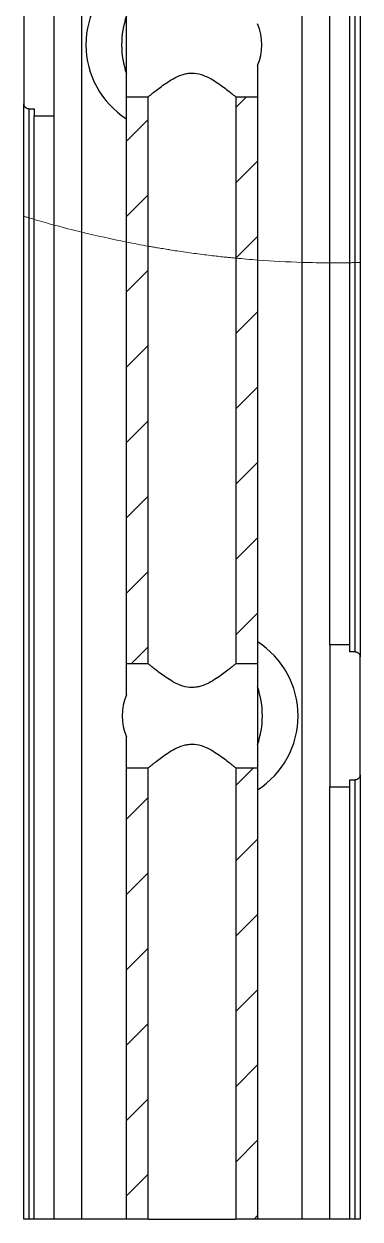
# Model space of a CAD drawing. Header units: millimetres. Extents: x 0 to 841, y 0 to 594.
# Drawn here: x 413 to 433, y 98.9 to 170.1 of the extents above; entities that cross this region are included whole.
import ezdxf

# ---------------------------------------------------------------- set-up
doc = ezdxf.new("R2010")
doc.units = ezdxf.units.MM
doc.layers.add('10', color=7, linetype='Continuous')

msp = doc.modelspace()

# ---------------------------------------------------------------- hatches: boundary and pattern name
at = {"layer": '10', "linetype": 'Continuous', "lineweight": 18}
h = msp.add_hatch(dxfattribs=at)
h.set_pattern_fill('ANSI31', color=256, angle=3e-322, style=0)
edge = h.paths.add_edge_path(flags=0)
edge.add_spline(control_points=[(419.056, 157.112), (419.488, 157.025), (419.921, 156.943), (420.356, 156.865)], knot_values=[0.357296, 0.357296, 0.357296, 0.357296, 0.36223, 0.36223, 0.36223, 0.36223], weights=[1, 1, 1, 1], degree=3, periodic=0)
edge.add_line((420.356, 156.865), (420.356, 165.771))
edge.add_line((420.356, 165.771), (419.056, 165.771))
edge.add_line((419.056, 165.771), (419.056, 157.112))
h = msp.add_hatch(dxfattribs=at)
h.set_pattern_fill('ANSI31', color=256, angle=3e-322, style=0)
edge = h.paths.add_edge_path(flags=0)
edge.add_line((426.856, 165.771), (425.556, 165.771))
edge.add_line((425.556, 165.771), (425.556, 156.152))
edge.add_spline(control_points=[(425.556, 156.152), (425.989, 156.11), (426.422, 156.073), (426.856, 156.041)], knot_values=[0.381732, 0.381732, 0.381732, 0.381732, 0.386569, 0.386569, 0.386569, 0.386569], weights=[1, 1, 1, 1], degree=3, periodic=0)
edge.add_line((426.856, 156.041), (426.856, 165.771))
h = msp.add_hatch(dxfattribs=at)
h.set_pattern_fill('ANSI31', color=256, angle=3e-322, style=0)
edge = h.paths.add_edge_path(flags=0)
edge.add_spline(control_points=[(425.556, 156.152), (425.556, 156.152), (425.506, 156.156), (425.41, 156.166), (425.315, 156.175), (425.171, 156.189), (424.991, 156.208), (424.811, 156.227), (424.589, 156.251), (424.345, 156.279), (424.1, 156.307), (423.825, 156.34), (423.543, 156.376), (423.259, 156.413), (422.961, 156.453), (422.672, 156.494), (422.38, 156.535), (422.091, 156.578), (421.827, 156.619), (421.562, 156.66), (421.316, 156.7), (421.108, 156.735), (420.902, 156.77), (420.728, 156.8), (420.603, 156.821), (420.479, 156.843), (420.399, 156.858), (420.369, 156.863), (420.36, 156.864), (420.356, 156.865), (420.356, 156.865)], knot_values=[0, 0, 0, 0, 0.00087, 0.00087, 0.00087, 0.001739, 0.001739, 0.001739, 0.00261, 0.00261, 0.00261, 0.003485, 0.003485, 0.003485, 0.004366, 0.004366, 0.004366, 0.005253, 0.005253, 0.005253, 0.006144, 0.006144, 0.006144, 0.007031, 0.007031, 0.007031, 0.007906, 0.007906, 0.007906, 0.008167, 0.008167, 0.008167, 0.008167], weights=[1, 1, 1, 1, 1, 1, 1, 1, 1, 1, 1, 1, 1, 1, 1, 1, 1, 1, 1, 1, 1, 1, 1, 1, 1, 1, 1, 1, 1, 1, 1], degree=3, periodic=0)
edge.add_spline(control_points=[(420.356, 156.865), (419.921, 156.943), (419.488, 157.025), (419.056, 157.112)], knot_values=[0.63777, 0.63777, 0.63777, 0.63777, 0.642704, 0.642704, 0.642704, 0.642704], weights=[1, 1, 1, 1], degree=3, periodic=0)
edge.add_spline(control_points=[(419.056, 157.112), (418.167, 157.29), (417.28, 157.487), (416.395, 157.702)], knot_values=[0, 0, 0, 0, 0.003809, 0.003809, 0.003809, 0.003809], weights=[1, 1, 1, 1], degree=3, periodic=0)
edge.add_spline(control_points=[(416.395, 157.702), (415.846, 157.837), (415.299, 157.978), (414.756, 158.125)], knot_values=[0.652905, 0.652905, 0.652905, 0.652905, 0.659275, 0.659275, 0.659275, 0.659275], weights=[1, 1, 1, 1], degree=3, periodic=0)
edge.add_spline(control_points=[(414.756, 158.125), (414.354, 158.234), (413.954, 158.347), (413.556, 158.464)], knot_values=[0.659275, 0.659275, 0.659275, 0.659275, 0.663987, 0.663987, 0.663987, 0.663987], weights=[1, 1, 1, 1], degree=3, periodic=0)
edge.add_spline(control_points=[(413.556, 158.464), (413.456, 158.493), (413.356, 158.523), (413.256, 158.552)], knot_values=[0.663987, 0.663987, 0.663987, 0.663987, 0.665172, 0.665172, 0.665172, 0.665172], weights=[1, 1, 1, 1], degree=3, periodic=0)
edge.add_spline(control_points=[(413.256, 158.552), (413.221, 158.563), (413.186, 158.573), (413.153, 158.583), (413.12, 158.593), (413.089, 158.602), (413.062, 158.61), (413.036, 158.618), (413.013, 158.625), (412.995, 158.631), (412.979, 158.636), (412.967, 158.639), (412.961, 158.641), (412.957, 158.642), (412.956, 158.643), (412.956, 158.643)], knot_values=[0, 0, 0, 0, 0.000109, 0.000109, 0.000109, 0.000218, 0.000218, 0.000218, 0.000324, 0.000324, 0.000324, 0.000426, 0.000426, 0.000426, 0.000479, 0.000479, 0.000479, 0.000479], weights=[1, 1, 1, 1, 1, 1, 1, 1, 1, 1, 1, 1, 1, 1, 1, 1], degree=3, periodic=0)
edge.add_spline(control_points=[(412.956, 158.643), (412.956, 158.643), (412.961, 158.641), (412.972, 158.638), (412.982, 158.635), (412.998, 158.63), (413.017, 158.624), (413.037, 158.618), (413.061, 158.611), (413.087, 158.603), (413.115, 158.595), (413.146, 158.585), (413.178, 158.576), (413.203, 158.568), (413.23, 158.56), (413.256, 158.552)], knot_values=[0, 0, 0, 0, 0.000098, 0.000098, 0.000098, 0.000195, 0.000195, 0.000195, 0.000294, 0.000294, 0.000294, 0.000398, 0.000398, 0.000398, 0.000479, 0.000479, 0.000479, 0.000479], weights=[1, 1, 1, 1, 1, 1, 1, 1, 1, 1, 1, 1, 1, 1, 1, 1], degree=3, periodic=0)
edge.add_spline(control_points=[(413.256, 158.552), (413.356, 158.523), (413.456, 158.493), (413.556, 158.464)], knot_values=[0.334828, 0.334828, 0.334828, 0.334828, 0.336013, 0.336013, 0.336013, 0.336013], weights=[1, 1, 1, 1], degree=3, periodic=0)
edge.add_spline(control_points=[(413.556, 158.464), (413.954, 158.347), (414.354, 158.234), (414.756, 158.125)], knot_values=[0.336013, 0.336013, 0.336013, 0.336013, 0.340725, 0.340725, 0.340725, 0.340725], weights=[1, 1, 1, 1], degree=3, periodic=0)
edge.add_spline(control_points=[(414.756, 158.125), (415.299, 157.978), (415.846, 157.837), (416.395, 157.702)], knot_values=[0.340725, 0.340725, 0.340725, 0.340725, 0.347095, 0.347095, 0.347095, 0.347095], weights=[1, 1, 1, 1], degree=3, periodic=0)
edge.add_spline(control_points=[(416.395, 157.702), (417.28, 157.487), (418.167, 157.29), (419.056, 157.112)], knot_values=[0, 0, 0, 0, 0.003809, 0.003809, 0.003809, 0.003809], weights=[1, 1, 1, 1], degree=3, periodic=0)
edge.add_spline(control_points=[(419.056, 157.112), (419.488, 157.025), (419.921, 156.943), (420.356, 156.865)], knot_values=[0.357296, 0.357296, 0.357296, 0.357296, 0.36223, 0.36223, 0.36223, 0.36223], weights=[1, 1, 1, 1], degree=3, periodic=0)
edge.add_spline(control_points=[(420.356, 156.865), (420.356, 156.865), (420.363, 156.864), (420.376, 156.862), (420.412, 156.855), (420.497, 156.84), (420.623, 156.818), (420.75, 156.796), (420.922, 156.766), (421.125, 156.732), (421.331, 156.698), (421.573, 156.659), (421.834, 156.618), (422.098, 156.577), (422.387, 156.534), (422.677, 156.493), (422.97, 156.451), (423.272, 156.411), (423.558, 156.374), (423.844, 156.338), (424.122, 156.304), (424.369, 156.276), (424.615, 156.248), (424.836, 156.224), (425.015, 156.205), (425.193, 156.187), (425.333, 156.173), (425.425, 156.164), (425.511, 156.156), (425.556, 156.152), (425.556, 156.152)], knot_values=[0.00409, 0.00409, 0.00409, 0.00409, 0.004415, 0.004415, 0.004415, 0.005274, 0.005274, 0.005274, 0.006137, 0.006137, 0.006137, 0.007011, 0.007011, 0.007011, 0.007897, 0.007897, 0.007897, 0.008788, 0.008788, 0.008788, 0.009675, 0.009675, 0.009675, 0.010557, 0.010557, 0.010557, 0.011431, 0.011431, 0.011431, 0.012257, 0.012257, 0.012257, 0.012257], weights=[1, 1, 1, 1, 1, 1, 1, 1, 1, 1, 1, 1, 1, 1, 1, 1, 1, 1, 1, 1, 1, 1, 1, 1, 1, 1, 1, 1, 1, 1, 1], degree=3, periodic=0)
edge.add_spline(control_points=[(425.556, 156.152), (425.989, 156.11), (426.422, 156.073), (426.856, 156.041)], knot_values=[0.381732, 0.381732, 0.381732, 0.381732, 0.386569, 0.386569, 0.386569, 0.386569], weights=[1, 1, 1, 1], degree=3, periodic=0)
edge.add_spline(control_points=[(426.856, 156.041), (427.742, 155.975), (428.629, 155.928), (429.517, 155.901)], knot_values=[0, 0, 0, 0, 0.003765, 0.003765, 0.003765, 0.003765], weights=[1, 1, 1, 1], degree=3, periodic=0)
edge.add_spline(control_points=[(429.517, 155.901), (430.063, 155.884), (430.61, 155.875), (431.156, 155.873)], knot_values=[0.396449, 0.396449, 0.396449, 0.396449, 0.402533, 0.402533, 0.402533, 0.402533], weights=[1, 1, 1, 1], degree=3, periodic=0)
edge.add_line((431.156, 155.873), (431.156, 155.873))
edge.add_spline(control_points=[(431.156, 155.873), (431.556, 155.872), (431.956, 155.875), (432.356, 155.882)], knot_values=[0.402533, 0.402533, 0.402533, 0.402533, 0.40699, 0.40699, 0.40699, 0.40699], weights=[1, 1, 1, 1], degree=3, periodic=0)
edge.add_line((432.356, 155.882), (432.356, 155.882))
edge.add_spline(control_points=[(432.356, 155.882), (432.456, 155.883), (432.556, 155.885), (432.656, 155.888)], knot_values=[0.40699, 0.40699, 0.40699, 0.40699, 0.408105, 0.408105, 0.408105, 0.408105], weights=[1, 1, 1, 1], degree=3, periodic=0)
edge.add_spline(control_points=[(432.656, 155.888), (432.689, 155.888), (432.723, 155.889), (432.755, 155.89), (432.787, 155.891), (432.817, 155.892), (432.843, 155.892), (432.87, 155.893), (432.892, 155.894), (432.91, 155.894), (432.928, 155.894), (432.941, 155.895), (432.949, 155.895), (432.953, 155.895), (432.956, 155.895), (432.956, 155.895)], knot_values=[0, 0, 0, 0, 0.000101, 0.000101, 0.000101, 0.000202, 0.000202, 0.000202, 0.000302, 0.000302, 0.000302, 0.000403, 0.000403, 0.000403, 0.000469, 0.000469, 0.000469, 0.000469], weights=[1, 1, 1, 1, 1, 1, 1, 1, 1, 1, 1, 1, 1, 1, 1, 1], degree=3, periodic=0)
edge.add_spline(control_points=[(432.956, 155.895), (432.956, 155.895), (432.95, 155.895), (432.939, 155.895), (432.928, 155.894), (432.911, 155.894), (432.89, 155.893), (432.869, 155.893), (432.843, 155.892), (432.815, 155.892), (432.786, 155.891), (432.755, 155.89), (432.722, 155.889), (432.7, 155.889), (432.678, 155.888), (432.656, 155.888)], knot_values=[0, 0, 0, 0, 0.000101, 0.000101, 0.000101, 0.000201, 0.000201, 0.000201, 0.000302, 0.000302, 0.000302, 0.000403, 0.000403, 0.000403, 0.000469, 0.000469, 0.000469, 0.000469], weights=[1, 1, 1, 1, 1, 1, 1, 1, 1, 1, 1, 1, 1, 1, 1, 1], degree=3, periodic=0)
edge.add_spline(control_points=[(432.656, 155.888), (432.556, 155.885), (432.456, 155.883), (432.356, 155.882)], knot_values=[0.591895, 0.591895, 0.591895, 0.591895, 0.59301, 0.59301, 0.59301, 0.59301], weights=[1, 1, 1, 1], degree=3, periodic=0)
edge.add_line((432.356, 155.882), (432.356, 155.882))
edge.add_spline(control_points=[(432.356, 155.882), (431.956, 155.875), (431.556, 155.872), (431.156, 155.873)], knot_values=[0.59301, 0.59301, 0.59301, 0.59301, 0.597467, 0.597467, 0.597467, 0.597467], weights=[1, 1, 1, 1], degree=3, periodic=0)
edge.add_line((431.156, 155.873), (431.156, 155.873))
edge.add_spline(control_points=[(431.156, 155.873), (430.61, 155.875), (430.063, 155.884), (429.517, 155.901)], knot_values=[0.597467, 0.597467, 0.597467, 0.597467, 0.603551, 0.603551, 0.603551, 0.603551], weights=[1, 1, 1, 1], degree=3, periodic=0)
edge.add_spline(control_points=[(429.517, 155.901), (428.629, 155.928), (427.742, 155.975), (426.856, 156.041)], knot_values=[0, 0, 0, 0, 0.003765, 0.003765, 0.003765, 0.003765], weights=[1, 1, 1, 1], degree=3, periodic=0)
edge.add_spline(control_points=[(426.856, 156.041), (426.422, 156.073), (425.989, 156.11), (425.556, 156.152)], knot_values=[0.613431, 0.613431, 0.613431, 0.613431, 0.618268, 0.618268, 0.618268, 0.618268], weights=[1, 1, 1, 1], degree=3, periodic=0)
edge = h.paths.add_edge_path(flags=0)
edge.add_spline(control_points=[(420.117, 156.909), (418.98, 157.116), (417.846, 157.355), (416.717, 157.625)], knot_values=[0, 0, 0, 0, 0.004861, 0.004861, 0.004861, 0.004861], weights=[1, 1, 1, 1], degree=3, periodic=0)
edge.add_spline(control_points=[(416.717, 157.625), (416.059, 157.782), (415.405, 157.949), (414.756, 158.125)], knot_values=[0.651665, 0.651665, 0.651665, 0.651665, 0.659275, 0.659275, 0.659275, 0.659275], weights=[1, 1, 1, 1], degree=3, periodic=0)
edge.add_spline(control_points=[(414.756, 158.125), (415.405, 157.949), (416.059, 157.782), (416.717, 157.625)], knot_values=[0.340725, 0.340725, 0.340725, 0.340725, 0.348335, 0.348335, 0.348335, 0.348335], weights=[1, 1, 1, 1], degree=3, periodic=0)
edge.add_spline(control_points=[(416.717, 157.625), (417.846, 157.355), (418.98, 157.116), (420.117, 156.909)], knot_values=[0, 0, 0, 0, 0.004861, 0.004861, 0.004861, 0.004861], weights=[1, 1, 1, 1], degree=3, periodic=0)
edge.add_spline(control_points=[(420.117, 156.909), (421.991, 156.566), (423.888, 156.304), (425.795, 156.129)], knot_values=[0.361324, 0.361324, 0.361324, 0.361324, 0.382624, 0.382624, 0.382624, 0.382624], weights=[1, 1, 1, 1], degree=3, periodic=0)
edge.add_spline(control_points=[(425.795, 156.129), (426.927, 156.025), (428.061, 155.953), (429.195, 155.912)], knot_values=[0, 0, 0, 0, 0.004813, 0.004813, 0.004813, 0.004813], weights=[1, 1, 1, 1], degree=3, periodic=0)
edge.add_spline(control_points=[(429.195, 155.912), (429.849, 155.888), (430.503, 155.875), (431.156, 155.873)], knot_values=[0.395256, 0.395256, 0.395256, 0.395256, 0.402533, 0.402533, 0.402533, 0.402533], weights=[1, 1, 1, 1], degree=3, periodic=0)
edge.add_spline(control_points=[(431.156, 155.873), (430.503, 155.875), (429.849, 155.888), (429.195, 155.912)], knot_values=[0.597467, 0.597467, 0.597467, 0.597467, 0.604744, 0.604744, 0.604744, 0.604744], weights=[1, 1, 1, 1], degree=3, periodic=0)
edge.add_spline(control_points=[(429.195, 155.912), (428.061, 155.953), (426.927, 156.025), (425.795, 156.129)], knot_values=[0, 0, 0, 0, 0.004813, 0.004813, 0.004813, 0.004813], weights=[1, 1, 1, 1], degree=3, periodic=0)
edge.add_spline(control_points=[(425.795, 156.129), (423.888, 156.304), (421.991, 156.566), (420.117, 156.909)], knot_values=[0.617376, 0.617376, 0.617376, 0.617376, 0.638676, 0.638676, 0.638676, 0.638676], weights=[1, 1, 1, 1], degree=3, periodic=0)
h = msp.add_hatch(dxfattribs=at)
h.set_pattern_fill('ANSI31', color=256, angle=3e-322, style=0)
edge = h.paths.add_edge_path(flags=0)
edge.add_line((420.356, 131.971), (420.356, 156.865))
edge.add_spline(control_points=[(420.356, 156.865), (419.921, 156.943), (419.488, 157.025), (419.056, 157.112)], knot_values=[0.63777, 0.63777, 0.63777, 0.63777, 0.642704, 0.642704, 0.642704, 0.642704], weights=[1, 1, 1, 1], degree=3, periodic=0)
edge.add_line((419.056, 157.112), (419.056, 131.971))
edge.add_line((419.056, 131.971), (420.356, 131.971))
h = msp.add_hatch(dxfattribs=at)
h.set_pattern_fill('ANSI31', color=256, angle=3e-322, style=0)
edge = h.paths.add_edge_path(flags=0)
edge.add_line((426.856, 131.971), (426.856, 156.041))
edge.add_spline(control_points=[(426.856, 156.041), (426.422, 156.073), (425.989, 156.11), (425.556, 156.152)], knot_values=[0.613431, 0.613431, 0.613431, 0.613431, 0.618268, 0.618268, 0.618268, 0.618268], weights=[1, 1, 1, 1], degree=3, periodic=0)
edge.add_line((425.556, 156.152), (425.556, 131.971))
edge.add_line((425.556, 131.971), (426.856, 131.971))
h = msp.add_hatch(dxfattribs=at)
h.set_pattern_fill('ANSI31', color=256, angle=3e-322, style=0)
h.paths.add_polyline_path([(419.056, 125.771), (419.056, 98.871), (420.356, 98.871), (420.356, 125.771)], flags=0)
h = msp.add_hatch(dxfattribs=at)
h.set_pattern_fill('ANSI31', color=256, angle=3e-322, style=0)
h.paths.add_polyline_path([(425.556, 125.771), (425.556, 98.871), (426.856, 98.871), (426.856, 125.771)], flags=0)

# ---------------------------------------------------------------- linework, layer by layer
at = {"color": 7, "linetype": 'Continuous', "lineweight": 25}
for p, q in [((429.517, 155.901), (429.517, 214.634)), ((431.156, 155.873), (431.156, 214.513)), ((416.395, 157.702), (416.395, 214.131)), ((432.356, 155.882), (432.356, 214.4)), ((432.656, 155.888), (432.656, 214.368)), ((432.956, 214.336), (432.956, 155.895)), ((414.756, 164.634), (414.756, 173.108)), ((412.956, 172.386), (412.956, 165.357)), ((419.056, 165.771), (419.056, 171.971)), ((426.856, 167.627), (426.856, 165.771)), ((412.956, 158.643), (412.956, 165.357)), ((419.056, 165.771), (420.356, 165.771)), ((419.056, 157.112), (419.056, 165.771)), ((420.356, 156.865), (420.356, 165.771)), ((425.556, 165.771), (425.556, 156.152)), ((425.556, 165.771), (426.856, 165.771)), ((426.856, 165.771), (426.856, 156.041)), ((413.256, 165.05), (413.556, 165.05)), ((413.256, 165.05), (413.256, 158.552)), ((413.556, 165.05), (413.556, 164.634)), ((413.556, 164.634), (414.756, 164.634)), ((413.556, 158.464), (413.556, 164.634)), ((414.756, 158.125), (414.756, 164.634)), ((412.956, 98.871), (412.956, 158.643)), ((413.256, 158.552), (413.256, 98.871)), ((413.556, 98.871), (413.556, 158.464)), ((414.756, 98.871), (414.756, 158.125)), ((416.395, 98.871), (416.395, 157.702)), ((419.056, 131.971), (419.056, 157.112)), ((420.356, 131.971), (420.356, 156.865)), ((425.556, 156.152), (425.556, 131.971)), ((426.856, 156.041), (426.856, 131.971)), ((429.517, 98.871), (429.517, 155.901)), ((431.156, 133.108), (431.156, 155.873)), ((432.356, 133.108), (432.356, 155.882)), ((432.656, 132.692), (432.656, 155.888)), ((432.956, 155.895), (432.956, 132.386)), ((432.356, 133.108), (431.156, 133.108)), ((431.156, 133.108), (431.156, 124.634)), ((432.356, 132.692), (432.356, 133.108)), ((432.656, 132.692), (432.356, 132.692)), ((419.056, 130.115), (419.056, 131.971)), ((420.356, 131.971), (419.056, 131.971)), ((426.856, 131.971), (425.556, 131.971)), ((426.856, 131.971), (426.856, 125.771)), ((432.956, 125.357), (432.956, 132.386)), ((419.056, 125.771), (419.056, 127.627)), ((419.056, 125.771), (420.356, 125.771)), ((419.056, 98.871), (419.056, 125.771)), ((420.356, 98.871), (420.356, 125.771)), ((425.556, 125.771), (426.856, 125.771)), ((425.556, 125.771), (425.556, 98.871)), ((426.856, 125.771), (426.856, 98.871)), ((432.356, 125.05), (432.656, 125.05)), ((432.356, 124.634), (432.356, 125.05)), ((432.656, 98.871), (432.656, 125.05)), ((432.956, 125.357), (432.956, 98.871)), ((431.156, 124.634), (432.356, 124.634)), ((431.156, 98.871), (431.156, 124.634)), ((432.356, 98.871), (432.356, 124.634)), ((413.256, 98.871), (412.956, 98.871)), ((413.556, 98.871), (413.256, 98.871)), ((414.756, 98.871), (413.556, 98.871)), ((416.395, 98.871), (414.756, 98.871)), ((419.056, 98.871), (416.395, 98.871)), ((420.356, 98.871), (419.056, 98.871)), ((420.356, 98.871), (425.556, 98.871)), ((426.856, 98.871), (425.556, 98.871)), ((429.517, 98.871), (426.856, 98.871)), ((431.156, 98.871), (429.517, 98.871)), ((432.356, 98.871), (431.156, 98.871)), ((432.656, 98.871), (432.356, 98.871)), ((432.956, 98.871), (432.656, 98.871))]:
    msp.add_line(p, q, dxfattribs=at)
for centre, radius, start, end in [((421.895, 168.871), 5.25, 122.73993, 237.26007), ((424.017, 168.871), 5.25, 160.88928, 199.11072), ((424.017, 168.871), 3.1, 336.33616, 23.66384), ((424.017, 128.871), 5.25, 302.73993, 57.26007), ((421.895, 128.871), 5.25, 340.88928, 19.11072), ((421.895, 128.871), 3.1, 156.33616, 203.66384)]:
    msp.add_arc(centre, radius, start, end, dxfattribs=at)
for points, knots in [([(420.356, 165.771), (420.356, 165.771), (420.375, 165.787), (420.45, 165.85), (420.505, 165.895), (420.645, 166.009), (420.728, 166.077), (420.919, 166.226), (421.026, 166.308), (421.255, 166.476), (421.379, 166.563), (421.645, 166.736), (421.788, 166.823), (422.09, 166.978), (422.253, 167.05), (422.51, 167.127), (422.597, 167.148), (422.777, 167.176), (422.87, 167.183), (423.142, 167.182), (423.325, 167.151), (423.666, 167.047), (423.827, 166.976), (424.131, 166.819), (424.271, 166.734), (424.535, 166.561), (424.66, 166.474), (424.891, 166.304), (424.996, 166.224), (425.184, 166.076), (425.268, 166.009), (425.407, 165.895), (425.462, 165.85), (425.537, 165.787), (425.556, 165.771), (425.556, 165.771)], [0, 0, 0, 0, 0.0625, 0.0625, 0.125, 0.125, 0.1875, 0.1875, 0.25, 0.25, 0.3125, 0.3125, 0.375, 0.375, 0.4375, 0.4375, 0.46875, 0.46875, 0.5, 0.5, 0.5625, 0.5625, 0.625, 0.625, 0.6875, 0.6875, 0.75, 0.75, 0.8125, 0.8125, 0.875, 0.875, 0.9375, 0.9375, 1, 1, 1, 1]), ([(413.256, 165.05), (413.207, 165.05), (413.16, 165.061), (413.081, 165.1), (413.049, 165.126), (412.976, 165.215), (412.956, 165.285), (412.956, 165.357)], [0, 0, 0, 0, 0.25, 0.25, 0.5, 0.5, 1, 1, 1, 1]), ([(432.656, 132.692), (432.705, 132.692), (432.752, 132.681), (432.831, 132.642), (432.863, 132.616), (432.936, 132.528), (432.956, 132.458), (432.956, 132.386)], [0, 0, 0, 0, 0.25, 0.25, 0.5, 0.5, 1, 1, 1, 1]), ([(425.556, 131.971), (425.556, 131.971), (425.536, 131.955), (425.462, 131.893), (425.407, 131.847), (425.267, 131.733), (425.184, 131.666), (424.993, 131.516), (424.886, 131.434), (424.656, 131.266), (424.533, 131.179), (424.266, 131.006), (424.123, 130.92), (423.821, 130.764), (423.659, 130.693), (423.402, 130.615), (423.314, 130.595), (423.135, 130.566), (423.042, 130.559), (422.769, 130.56), (422.587, 130.591), (422.245, 130.695), (422.085, 130.766), (421.781, 130.924), (421.641, 131.009), (421.376, 131.181), (421.252, 131.269), (421.021, 131.438), (420.916, 131.518), (420.728, 131.666), (420.644, 131.733), (420.504, 131.847), (420.45, 131.892), (420.375, 131.955), (420.356, 131.971), (420.356, 131.971)], [0, 0, 0, 0, 0.0625, 0.0625, 0.125, 0.125, 0.1875, 0.1875, 0.25, 0.25, 0.3125, 0.3125, 0.375, 0.375, 0.4375, 0.4375, 0.46875, 0.46875, 0.5, 0.5, 0.5625, 0.5625, 0.625, 0.625, 0.6875, 0.6875, 0.75, 0.75, 0.8125, 0.8125, 0.875, 0.875, 0.9375, 0.9375, 1, 1, 1, 1]), ([(420.356, 125.771), (420.356, 125.771), (420.375, 125.787), (420.45, 125.85), (420.505, 125.895), (420.645, 126.009), (420.728, 126.077), (420.919, 126.226), (421.026, 126.308), (421.255, 126.476), (421.379, 126.563), (421.645, 126.736), (421.788, 126.823), (422.09, 126.978), (422.253, 127.05), (422.51, 127.127), (422.597, 127.148), (422.777, 127.176), (422.87, 127.183), (423.142, 127.182), (423.325, 127.151), (423.666, 127.047), (423.827, 126.976), (424.131, 126.819), (424.271, 126.734), (424.535, 126.561), (424.66, 126.474), (424.891, 126.304), (424.996, 126.224), (425.184, 126.076), (425.268, 126.009), (425.407, 125.895), (425.462, 125.85), (425.537, 125.787), (425.556, 125.771), (425.556, 125.771)], [0, 0, 0, 0, 0.0625, 0.0625, 0.125, 0.125, 0.1875, 0.1875, 0.25, 0.25, 0.3125, 0.3125, 0.375, 0.375, 0.4375, 0.4375, 0.46875, 0.46875, 0.5, 0.5, 0.5625, 0.5625, 0.625, 0.625, 0.6875, 0.6875, 0.75, 0.75, 0.8125, 0.8125, 0.875, 0.875, 0.9375, 0.9375, 1, 1, 1, 1]), ([(432.956, 125.357), (432.956, 125.285), (432.936, 125.215), (432.863, 125.127), (432.832, 125.1), (432.752, 125.061), (432.705, 125.05), (432.656, 125.05)], [0, 0, 0, 0, 0.5, 0.5, 0.75, 0.75, 1, 1, 1, 1])]:
    msp.add_open_spline(points, degree=3, knots=knots, dxfattribs=at)
at = {"color": 7, "linetype": 'Continuous', "lineweight": 18}
for points, knots in [([(412.956, 158.643), (412.956, 158.643), (412.99, 158.632), (413.102, 158.598), (413.178, 158.575), (413.256, 158.552)], [0, 0, 0, 0, 0.5, 0.5, 1, 1, 1, 1]), ([(420.356, 156.865), (420.356, 156.865), (420.373, 156.862), (420.44, 156.85), (420.49, 156.841), (420.621, 156.818), (420.703, 156.804), (420.892, 156.772), (421, 156.753), (421.242, 156.713), (421.374, 156.691), (421.655, 156.646), (421.806, 156.622), (422.12, 156.574), (422.281, 156.55), (422.612, 156.502), (422.784, 156.478), (423.121, 156.431), (423.289, 156.409), (423.623, 156.366), (423.788, 156.345), (424.257, 156.288), (424.548, 156.255), (424.909, 156.216), (425.02, 156.205), (425.21, 156.185), (425.29, 156.177), (425.422, 156.164), (425.472, 156.16), (425.539, 156.153), (425.556, 156.152), (425.556, 156.152)], [0, 0, 0, 0, 0.0625, 0.0625, 0.125, 0.125, 0.1875, 0.1875, 0.25, 0.25, 0.3125, 0.3125, 0.375, 0.375, 0.4375, 0.4375, 0.5, 0.5, 0.5625, 0.5625, 0.625, 0.625, 0.75, 0.75, 0.8125, 0.8125, 0.875, 0.875, 0.9375, 0.9375, 1, 1, 1, 1]), ([(432.656, 155.888), (432.735, 155.889), (432.813, 155.891), (432.923, 155.894), (432.956, 155.895), (432.956, 155.895)], [0, 0, 0, 0, 0.5, 0.5, 1, 1, 1, 1])]:
    msp.add_open_spline(points, degree=3, knots=knots, dxfattribs=at)
for points in [[(413.256, 158.552), (413.356, 158.523), (413.456, 158.493), (413.556, 158.464)], [(413.556, 158.464), (413.954, 158.347), (414.354, 158.234), (414.756, 158.125)], [(414.756, 158.125), (415.299, 157.978), (415.846, 157.837), (416.395, 157.702)], [(419.056, 157.112), (418.167, 157.29), (417.28, 157.487), (416.395, 157.702)], [(419.056, 157.112), (419.488, 157.025), (419.921, 156.943), (420.356, 156.865)], [(425.556, 156.152), (425.989, 156.11), (426.422, 156.073), (426.856, 156.041)], [(429.517, 155.901), (428.629, 155.928), (427.742, 155.975), (426.856, 156.041)], [(429.517, 155.901), (430.063, 155.884), (430.61, 155.875), (431.156, 155.873)], [(431.156, 155.873), (431.556, 155.872), (431.956, 155.875), (432.356, 155.882)], [(432.356, 155.882), (432.456, 155.883), (432.556, 155.885), (432.656, 155.888)]]:
    msp.add_open_spline(points, degree=3, dxfattribs=at)

doc.saveas('drawing.dxf')
